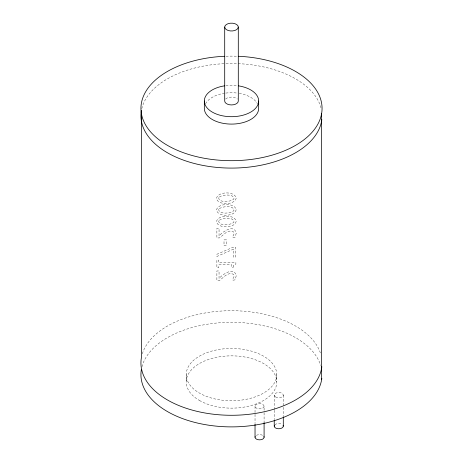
<?xml version="1.0" encoding="UTF-8"?>
<svg xmlns="http://www.w3.org/2000/svg" width="463" height="463" viewBox="0 0 463 463"><rect width="100%" height="100%" fill="white"/><g stroke="black" fill="none" stroke-linecap="round" stroke-linejoin="round"><path stroke-width="0.35" stroke-dasharray="2.31 1.74" d="M283.298 395.147L283.298 416.052M276.781 374.602A45.281 26.142 0 0 1 208.859 397.242A45.281 26.142 0 0 1 208.859 351.967A45.281 26.142 0 0 1 276.781 374.602L276.781 381.998M274.241 395.147L274.241 409.564M274.241 410.282L274.241 419.657M264.089 406.236A4.526 2.616 0 0 1 257.295 408.499A4.526 2.616 0 0 1 257.295 403.973A4.526 2.616 0 0 1 264.089 406.236L264.089 412.006M264.089 412.724L264.089 422.817M255.032 406.236L255.032 423.541M186.219 374.602L186.219 381.998M142.344 353.825A90.563 52.284 0 0 1 231.506 310.714A90.563 52.284 0 0 1 320.662 353.836M141.788 108.66A90.563 52.284 0 0 1 225.278 63.639M225.996 63.616A90.563 52.284 0 0 1 321.218 108.689M205.537 103.787A27.167 15.684 0 0 1 224.468 93.26M225.846 93.069A27.167 15.684 0 0 1 237.154 93.069M239.209 93.37A27.167 15.684 0 0 1 257.463 103.787M225.846 85.672A27.167 15.684 0 0 1 237.154 85.672M225.62 99.053A6.795 3.924 0 0 1 237.38 99.053M141.956 366.789A90.563 52.284 0 0 1 230.319 322.323A90.563 52.284 0 0 1 320.662 365.44M274.848 424.837A4.526 2.616 0 0 1 281.973 424.293M256.357 435.388A4.526 2.616 0 0 1 263.482 435.926M225.996 56.22A90.563 52.284 0 0 1 237.519 56.237M236.205 233.3L235.059 237.293C228.768 238.827 236.645 233.977 233.242 231.622C227.929 229.098 223.369 235.094 219.537 237.907L216.875 237.959L216.875 228.415L219.051 228.369L219.051 235.974C222.327 231.818 234.567 223.583 236.205 233.3M236.205 275.873L235.059 279.86C228.768 281.394 236.645 276.544 233.242 274.194C227.929 271.671 223.369 277.667 219.537 280.48L216.875 280.526L216.875 270.982L219.051 270.942L219.051 278.547C222.327 274.391 234.567 266.156 236.205 275.873M233.369 266.005L233.23 267.388L231.5 267.423L231.5 264.616L218.808 264.859L218.808 267.66L216.875 267.701L216.875 260.16L218.808 260.119L218.808 262.862L235.875 262.538L235.875 264.147L234.122 264.691L233.369 266.005M236.194 198.077C235.007 205.19 217.807 205.601 216.481 198.453C217.685 191.335 234.845 190.935 236.194 198.077M236.194 209.693C235.007 216.806 217.807 217.216 216.481 210.063C217.685 202.95 234.845 202.551 236.194 209.693M236.194 221.302C235.007 228.421 217.807 228.832 216.481 221.679C217.685 214.56 234.845 214.166 236.194 221.302M218.71 197.62C218.403 203.245 231.506 201.914 233.971 198.905C234.278 193.297 221.175 194.61 218.71 197.62M218.71 209.235C218.403 214.855 231.506 213.53 233.971 210.52C234.278 204.912 221.175 206.226 218.71 209.235M218.71 220.851C218.403 226.471 231.506 225.145 233.971 222.13C234.278 216.522 221.175 217.841 218.71 220.851M233.584 249.088L216.875 256.49L216.875 254.28L232.976 247.283L235.812 247.23L235.812 257.046L233.584 257.087L233.584 249.088M226.314 239.846L224.011 239.892L224.011 245.749L226.314 245.708L226.314 239.846M199.484 400.483A45.281 26.142 0 0 0 275.236 388.764A45.281 26.142 0 0 0 219.78 356.747A45.281 26.142 0 0 0 199.484 400.483M275.566 396.994A4.526 2.616 0 0 0 283.142 395.824A4.526 2.616 0 0 0 277.597 392.618A4.526 2.616 0 0 0 275.566 396.994"/><path stroke-width="0.69" d="M321.629 113.528L321.629 379.718M283.298 416.775L283.298 426.145M274.241 420.375L274.241 426.145M264.089 422.817L264.089 437.234M258.667 101.015L258.667 108.411A27.167 15.684 0 0 1 231.5 124.096A27.167 15.684 0 0 1 204.333 108.411L204.333 101.015M255.032 424.258L255.032 437.234M238.295 27.074A6.795 3.924 0 0 1 228.103 30.465A6.795 3.924 0 0 1 228.103 23.677A6.795 3.924 0 0 1 238.295 27.074L238.295 101.015A6.795 3.924 0 0 1 231.5 104.933A6.795 3.924 0 0 1 224.705 101.015L224.705 27.074M321.837 366.69A90.563 52.284 0 0 1 223.872 415.097A90.563 52.284 0 0 1 141.371 357.882L141.371 110.686A90.563 52.284 0 0 0 223.872 167.901A90.563 52.284 0 0 0 321.837 119.495M238.532 85.863A27.167 15.684 0 0 1 253.753 110.009A27.167 15.684 0 0 1 209.247 110.009A27.167 15.684 0 0 1 224.468 85.863M321.837 378.294A90.563 52.284 0 0 1 223.872 426.701A90.563 52.284 0 0 1 141.371 369.486M238.231 56.266A90.563 52.284 0 0 1 308.815 135.63A90.563 52.284 0 0 1 154.295 135.734A90.563 52.284 0 0 1 224.555 56.278M263.933 436.557A4.526 2.616 0 0 1 259.558 439.85A4.526 2.616 0 0 1 255.182 436.557M283.142 425.468A4.526 2.616 0 0 1 278.772 428.761A4.526 2.616 0 0 1 274.397 425.468"/></g></svg>
